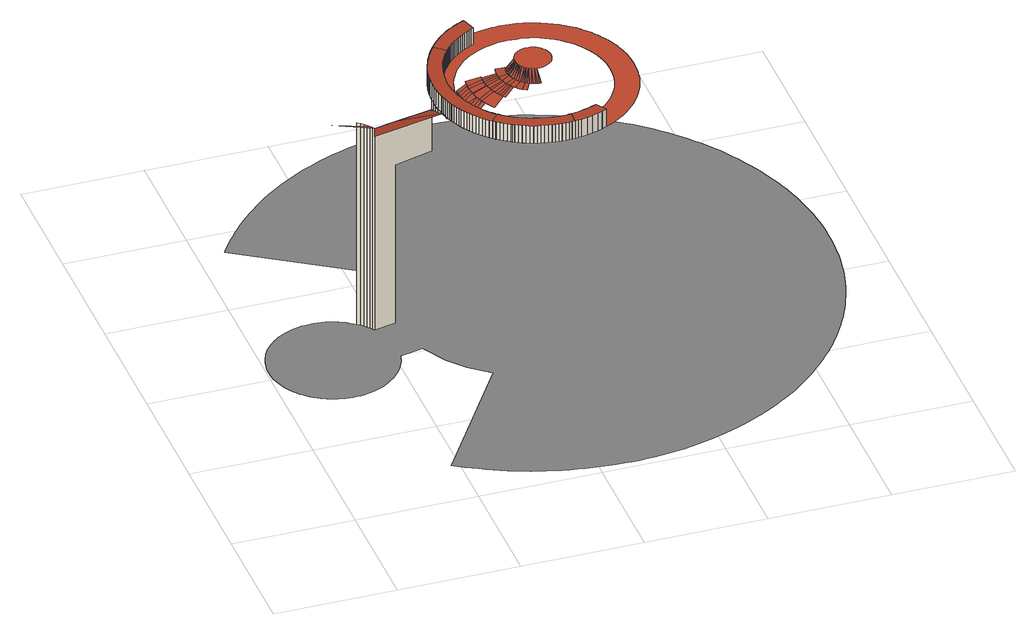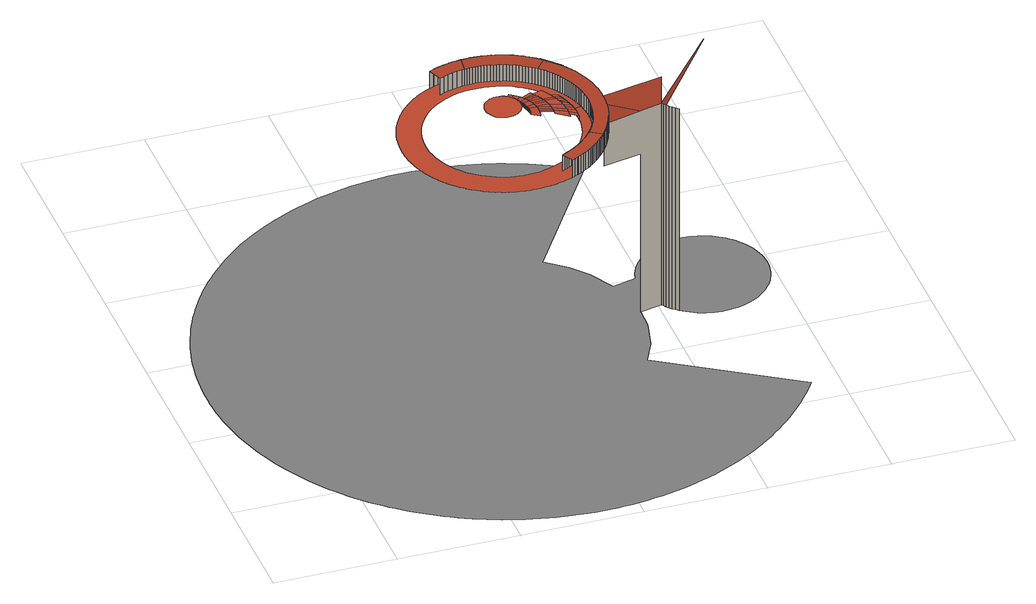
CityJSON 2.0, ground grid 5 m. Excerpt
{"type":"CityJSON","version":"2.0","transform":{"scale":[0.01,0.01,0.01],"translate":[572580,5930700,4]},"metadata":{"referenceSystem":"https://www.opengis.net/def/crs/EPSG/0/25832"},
"CityObjects":{
"building1":{"type":"Building","attributes":{"Grundfläche 2D":"390.780724","Grundhöhe NN":"4.733"},"children":["building1-1"],"geometry":[{"type":"MultiSurface","lod":"3","boundaries":[[[0,1,2,3]],[[4,5,6,7,8,9,10,11]],[[7,6,12,13,14,15,9,8]],[[13,12,16,17,18,19,15,14]],[[17,16,1,20,21,22,19,18]],[[20,1,0,23,24,25,22,21]],[[23,0,3,26,27,28,25,24]],[[29,30,31,28,27,26,3,32,33,34,35,36,37]],[[32,3,38,39,40]],[[41,42,43,44,45,46,47,33,32,40]],[[48,49,50,51]],[[52,53,49,48]],[[53,52,54]],[[55,56,39,57,54]],[[56,40,39]],[[58,59,43,42,41]],[[59,60,61,45,44,43]],[[61,62,63,47,46,45]],[[64,33,47]],[[34,33,64]],[[63,65,66,34,64,47]],[[41,40,67]],[[68,69,70,71]],[[69,72,73,70]],[[67,68,71,74]],[[72,75,76,73]],[[77,67,74,78]],[[79,77,78,80]],[[70,81,71]],[[82,79,80,83]],[[84,82,83,85]],[[70,73,86,87,81]],[[73,76,88,89,86]],[[90,74,71,81,91,92]],[[78,74,90,93,94]],[[88,76,95,96,97,98]],[[80,78,94,99,100]],[[83,80,100,101,102]],[[85,83,102,103,104]],[[105,106,107,86,89,88]],[[108,109,110,111,100,99,94,93,90]],[[107,112,113,114,115,116,92,91,81,87,86]],[[117,118,119,120,121,122,123,124,125,105,88,98,97,96,126,127,128,129,130,131]],[[108,90,92,116]],[[132,133,134,135,136,137,104,103,102]],[[138,139,132,102,101,100,111]],[[106,105,125,140,141,142,143,144,107]],[[110,109,108,116,145,146,147]],[[125,124,123,122,148,149,140]],[[113,112,107,144,150,151]],[[116,115,114,113,151,152,153,154,145]],[[138,111,110,147,155,156]],[[122,121,120,157,158,148]],[[120,119,118,159,160,157]],[[132,139,138,156,161,162]],[[118,117,163,164,165,166,167,159]],[[134,133,132,162,168,169]],[[150,144,143,142,141,140,170,171,172,151]],[[149,148,158,157,173,170,140]],[[147,146,145,154,153,152,151,172,174,175]],[[160,159,167,166,165,176,177,178,173,157]],[[179,180,181,182,183,184,185,186,187,169,168,162,161,156,155,147,175,188,189,190]],[[176,191,192,193,194,195,196,197,198,199,177]],[[200,201,202,203,204,205,197,196]],[[206,207,208,209,210,211,212,213,214,215,216,217,218,219,220,221,222,223,224,225,226,227,228,229,230,231,232,233,234,235,236,237,238,239,240,241,242,243,244,245,246,247,248,249,250,251,252,253,254,255,256,257,258,259,260,261,262,263,264,265,266,267,268,269,270,271,272,273,274,275,276,277,278,279,280,281,282,283,284,285,286,287,288,289,290,291,292,293,294,295,296,297,298,299,300,301,302,303,304,305,306,307,308,309,310,311,312,313,314,315,316,317,318,319,320,321,322,323,324,325,326,327,328,329,330,331,332,333,334,335,336,337,338,339,340,341,342,343,344,345,346,347,348,349,350,351,352,353,354,355,356,357,358,359,360,361,362,363,364,365,366,367,368,369,370,371,372,373,374,375,376,377,378,379,380,381,382,383,384,385,386,387,388,389,390,391,392,393,394,395,396,397,398,399,400,401,402,403,404,405,406,407,408,409,410,411,412,413,414,415,416,417,418,419,420,421,422,423,424,425,426,427,428,429,430,431,432,433,434,435,436,437,438,439,440,441,442,443,444,445,446,447,448,449,450,451,452,453,454,455,456,457,458,459,460,461,462,463,464,465,466,467,468,469,470,471,472,473,474,475,476,477,478,479,480,481,482,483,484,485,486,487,488,10,9,15,19,22,25,28,31,489,490,491,492,493,494,495,496,497,498],[499,500,501]],[[172,171,502]],[[174,172,502]],[[171,170,503]],[[175,174,504]],[[188,175,504]],[[170,173,505]],[[189,188,506]],[[190,189,506]],[[507,508,179,190]],[[509,510,178,177]],[[173,178,510]],[[504,174,502]],[[502,171,503]],[[503,170,505]],[[180,179,508]],[[506,188,504]],[[177,199,511]],[[505,173,510]],[[507,190,506]],[[199,198,511]],[[198,197,512]],[[509,177,511]],[[197,205,512]],[[205,204,512]],[[511,198,512]],[[513,512,204,514]],[[514,515,513]],[[516,513,515,517]],[[517,518,516]],[[519,516,518,520]],[[520,521,519]],[[522,523,524,525,526,527,528,529,530,531,532,533,534,535,536,537,538,539,540,541,542,543,544,545,546,547,548,549,550,551,552,553,554,555,556,557,558,559,560,561,562,563,564,565,566,567,568,569,570,571,572,573,574,575,576,577,578,579,580,581,582,583,584,585,586,587,588,589,590,591,592,593,594,595,596,597,598,599,600,601,602,603,604,605,606,607,608,609,610,611,612,613,614,615,616,617,618,619,620,621,622,623,624,625,626,627,628,629,630,631,632,633,634,635,636,637,638,639,640,641,642,643,644,645,646,647,648,649,650,651,652,653,654,655,656,657,658,659,660,661,662,663,664,665,666,667,668,669,670,671,672,673,674,675,676,677,678,679,680,681,682,683,684,685,686,687,688,689,690,691,692,693,694,695,696,697,698,699,700,701,702,703,704,705,706,707,708,709,710,711,712,713,714,715,716,717,718,719,720,721,722,723,724,725,726,727,728,729,730,731,732,733,734,735,736,737,738,739,740,741,742,743,744,745,746,747,748,749,750,751,752,753,754,755,756,757,758,759,760,761,762,763,764,765,766,767,768,769,770,771,772,773,774,66,65,63,62,61,60,59,58,41,67,40,56,55,54,52,48,51,775,776,777,778,779,780,781,782,783,784,785,786,787,788,789,790,791,792,793,794,795,796,797,798,799,800,801,802,803,804,805,806,807,808,809,810,811,812,813,814,815],[77,79,82,84,816,817,818,819,820,821,822,823,824,825,826,827,828,829,830,831,832,833,834,835,836,837,838,839,840,841,842,843,844,845,846,847,848,849,850,851,852,853,854,855,856,857,858,859,860,861,862,863,864,865,866,867,868,869,870,871,872,873,874,875,876,877,878,879,880,881,882,883,884,885,886,887,888,889,890,891,892,893,894,895,896,897,898,899,900,901,902,75,72,69,68,67]],[[511,512,513,516,519,903,904,905,906,907,908,909,910,911,912,913,914,915,916,917,918,919,920,921,922,923,924,925,926,927,928,929,930,931,932,933,934,935,936,937,938,939,940,941,942,943,508,507,506,504,502,503,505,510,509]]],"semantics":{"surfaces":[{"type":"RoofSurface"},{"type":"WallSurface"},{"type":"GroundSurface"}],"values":[0,1,1,1,1,1,1,1,0,0,1,1,1,1,1,1,1,1,0,0,1,0,1,1,1,1,1,1,0,1,1,0,0,0,0,0,0,0,0,0,0,0,0,0,0,0,0,0,0,0,0,0,0,0,0,0,0,0,0,0,0,0,0,0,2,0,0,0,0,0,0,0,0,0,0,0,0,0,0,0,0,0,0,0,0,0,0,0,0,0,0,0,0,0,0,0,0,0]}}]},
"building1-1":{"type":"BuildingInstallation","parents":["building1"],"geometry":[{"type":"MultiSurface","lod":"3","boundaries":[[[944,945,946,947,948,949,950,951,952,953,954,955,956,957,958,959,960,961,962,963,964,965,966,967,968,969,970,971,972,973,974,975,976,977,978,979,980,981,982,983,984,985,986,987,988,989]],[[990,991,992]],[[993,994,995,996,997,998,999,1000,1001,1002,1003,1004,1005,1006,1007,1008,1009,1010,1011,1012,1013,1014,1015,1016,1017,1018,1019,1020,1021,1022,1023,1024,1025,983,982,1026,1027,1028,1029,1030,1031,1032,1033,1034,1035,1036,1037,1038,1039,1040,1041,1042,1043,1044,1045,1046,1047,1048,1049,1050,1051,1052,1053,1054,990,992,1055,1056,1057,1058,1059,1060,1061,1062,1063,1064,1065,1066,1067,1068,1069,1070,1071,1072,1073,1074,1075,1076,1077,1078,1079,1080,1081,1082,1083,1084,1085,1086,1087,1088,1089,1090,1091,1092,1093,1094,1095,1096,1097,1098,1099,1100,1101]],[[1102,1103,1104]],[[1105,1106,1107,1108,1109,1110,1111,1112,1113,1114,1115,1116,1117,1118,1119,1120,1121,1097,1096,1122,1123,1124,1125,1126,1127,1128,1129,1130,1131,1103,1102,1132,1133,1134,1135,1136,1137,1138,1139,1140,1141,1142,1143,1144,1145,1146,1147,1148,1149,1150,1151,1152,1153,1154,1155,1156,1157,1158,1159,1160,1161,1162,1163,1164,1165,1166,1167,1168,1169,1170,1171]],[[1172,1173,1164,1163,1174,1175,1176,1177,1178,1179,1180,1181,1182,1183,1184,1185,1186,1187,1188,1189,1190,1191]],[[718,719,955,954]],[[719,720,956,955]],[[720,721,957,956]],[[721,722,958,957]],[[722,723,959,958]],[[723,724,725,961,960,959]],[[725,726,962,961]],[[726,727,963,962]],[[727,728,729,965,964,963]],[[729,730,966,965]],[[730,731,967,966]],[[731,732,968,967]],[[732,733,969,968]],[[733,734,970,969]],[[734,735,971,970]],[[735,736,972,971]],[[736,737,973,972]],[[737,738,974,973]],[[738,739,975,974]],[[739,740,976,975]],[[740,741,977,976]],[[741,742,978,977]],[[979,978,742,743]],[[743,744,980,979]],[[744,745,981,980]],[[745,746,747,1026,982,981]],[[747,748,749,1028,1027,1026]],[[749,750,1029,1028]],[[750,751,752,753,1032,1031,1030,1029]],[[753,754,1033,1032]],[[754,755,1034,1033]],[[755,756,1035,1034]],[[756,757,1036,1035]],[[757,758,759,1038,1037,1036]],[[759,760,1039,1038]],[[760,761,1040,1039]],[[761,762,1041,1040]],[[762,763,764,765,1044,1043,1042,1041]],[[765,766,767,1046,1045,1044]],[[767,768,769,1048,1047,1046]],[[769,770,771,1050,1049,1048]],[[771,772,773,1052,1051,1050]],[[773,774,66,1054,1053,1052]],[[66,65,63,991,990,1054]],[[63,62,61,1055,992,991]],[[61,60,59,1057,1056,1055]],[[59,58,41,1059,1058,1057]],[[40,1060,1059,41]],[[1060,40,56,39,1061]],[[56,55,54,57,52,1063,1062,1061,39]],[[57,54,52]],[[1063,52,48,1064]],[[48,51,1065,1064]],[[51,775,776,777,1068,1067,1066,1065]],[[777,778,1069,1068]],[[778,779,1070,1069]],[[779,780,1071,1070]],[[780,781,782,783,1074,1073,1072,1071]],[[783,784,1075,1074]],[[784,785,786,787,1078,1077,1076,1075]],[[787,788,1079,1078]],[[788,789,790,1081,1080,1079]],[[790,791,1082,1081]],[[791,792,1083,1082]],[[792,793,1084,1083]],[[1085,1084,793,794]],[[794,795,1086,1085]],[[795,796,797,1088,1087,1086]],[[797,798,1089,1088]],[[798,799,800,801,1092,1091,1090,1089]],[[801,802,1093,1092]],[[803,1094,1093,802]],[[803,804,1095,1094]],[[804,805,1096,1095]],[[805,806,1122,1096]],[[806,807,1123,1122]],[[807,808,1124,1123]],[[808,809,1125,1124]],[[809,810,811,1127,1126,1125]],[[811,812,813,1129,1128,1127]],[[813,814,1130,1129]],[[814,815,522,1103,1131,1130]],[[522,523,1104,1103]],[[523,524,1102,1104]],[[524,525,1132,1102]],[[525,526,1133,1132]],[[526,527,528,1135,1134,1133]],[[528,529,1136,1135]],[[529,530,1137,1136]],[[530,531,532,533,1140,1139,1138,1137]],[[533,534,1141,1140]],[[1142,1141,534,535]],[[1143,1142,535,536]],[[536,537,538,1145,1144,1143]],[[538,539,1146,1145]],[[539,540,1147,1146]],[[540,541,542,543,1150,1149,1148,1147]],[[543,544,1151,1150]],[[544,545,1152,1151]],[[545,546,1153,1152]],[[546,547,548,549,1156,1155,1154,1153]],[[549,550,1157,1156]],[[550,551,1158,1157]],[[551,552,1159,1158]],[[552,553,1160,1159]],[[553,554,1161,1160]],[[554,555,1162,1161]],[[555,556,1163,1162]],[[1174,1163,556,557]],[[557,558,559,1176,1175,1174]],[[559,560,561,1178,1177,1176]],[[561,562,563,1180,1179,1178]],[[563,564,565,566,1183,1182,1181,1180]],[[566,567,1184,1183]],[[567,568,1185,1184]],[[568,569,1186,1185]],[[1192,1193,1189,1188]],[[1193,1194,1190,1189]],[[1191,1190,1194,1195]],[[1195,1196,1172,1191]],[[1196,1197,1173,1172]],[[1197,1198,1164,1173]],[[1198,1199,1165,1164]],[[1199,1200,1166,1165]],[[1200,1201,1167,1166]],[[1201,1202,1168,1167]],[[1202,1203,1169,1168]],[[1203,1204,1170,1169]],[[1204,1205,1171,1170]],[[1205,1206,1105,1171]],[[1106,1105,1206,1207]],[[1207,1208,1107,1106]],[[1208,1209,1108,1107]],[[1209,1210,1109,1108]],[[1210,1211,1110,1109]],[[1211,1212,1111,1110]],[[1112,1111,1212,1213]],[[1213,1214,1113,1112]],[[1214,1215,1114,1113]],[[1115,1114,1215,1216]],[[1216,1217,1218,1117,1116,1115]],[[1218,1219,1118,1117]],[[1219,1220,1119,1118]],[[1220,1221,1120,1119]],[[1221,1222,1121,1120]],[[1222,1223,1097,1121]],[[1098,1097,1223,1224]],[[1224,1225,1099,1098]],[[1225,1226,1100,1099]],[[1226,1227,1101,1100]],[[993,1101,1227,1228]],[[1228,1229,994,993]],[[1229,1230,995,994]],[[1230,1231,996,995]],[[1231,1232,997,996]],[[1232,1233,998,997]],[[1233,1234,1235,1000,999,998]],[[1235,1236,1001,1000]],[[1236,1237,1002,1001]],[[1237,1238,1003,1002]],[[1238,1239,1004,1003]],[[1239,1240,1005,1004]],[[1006,1005,1240,1241]],[[1241,1242,1007,1006]],[[1242,1243,1008,1007]],[[1243,1244,1009,1008]],[[1244,1245,1010,1009]],[[1245,1246,1011,1010]],[[1246,1247,1012,1011]],[[1013,1012,1247,1248]],[[1248,1249,1014,1013]],[[1249,1250,1015,1014]],[[1250,1251,1016,1015]],[[1251,1252,1017,1016]],[[1252,1253,1018,1017]],[[1253,1254,1019,1018]],[[1254,1255,1020,1019]],[[1021,1020,1255,1256]],[[1256,1257,1022,1021]],[[1257,1258,1023,1022]],[[1258,1259,1024,1023]],[[1259,1260,1025,1024]],[[1260,1261,983,1025]],[[1261,1262,984,983]],[[1262,1263,985,984]],[[1263,1264,986,985]],[[1264,1265,987,986]],[[1265,1266,988,987]],[[1266,1267,989,988]],[[1267,1268,944,989]],[[1268,1269,945,944]],[[1269,1270,946,945]],[[1270,1271,947,946]],[[1271,1272,948,947]],[[1272,1273,949,948]],[[1273,1274,950,949]],[[1274,1275,951,950]],[[1275,1276,952,951]]],"semantics":{"surfaces":[{"type":"RoofSurface"},{"type":"WallSurface"}],"values":[0,0,0,0,0,0,1,1,1,1,1,1,1,1,1,1,1,1,1,1,1,1,1,1,1,1,1,1,1,1,1,1,1,1,1,1,1,1,1,1,1,1,1,1,1,1,1,1,1,1,1,1,1,1,1,1,1,1,1,1,1,1,1,1,1,1,1,1,1,1,1,1,1,1,1,1,1,1,1,1,1,1,1,1,1,1,1,1,1,1,1,1,1,1,1,1,1,1,1,1,1,1,1,1,1,1,1,1,1,1,1,1,1,1,1,1,1,1,1,1,1,1,1,1,1,1,1,1,1,1,1,1,1,1,1,1,1,1,1,1,1,1,1,1,1,1,1,1,1,1,1,1,1,1,1,1,1,1,1,1,1,1,1,1,1,1,1,1,1,1,1,1,1,1,1,1,1,1,1,1,1,1,1,1,1,1,1,1,1,1,1,1,1,1,1,1,1,1,1,1,1,1,1,1]}}]}
},
"vertices":[
[480,1202,1009],[472,1212,1009],[266,1050,1164],[486,1194,1009],[434,1251,455],[434,1251,1009],[445,1242,1009],[445,1242,455],[445,1242,435],[445,1242,73],[434,1251,73],[434,1251,435],[455,1233,1009],[455,1233,455],[455,1233,435],[455,1233,73],[464,1223,1009],[464,1223,455],[464,1223,435],[464,1223,73],[472,1212,455],[472,1212,435],[472,1212,73],[480,1202,455],[480,1202,435],[480,1202,73],[486,1194,455],[486,1194,435],[486,1194,73],[576,1215,455],[576,1215,435],[576,1215,73],[576,1215,1007],[724,1249,1004],[737,1252,1004],[737,1252,810],[724,1249,810],[576,1215,806],[450,1083,1052],[747,1144,1052],[745,1155,1047],[744,1156,1047],[741,1179,1036],[740,1181,1036],[738,1204,1026],[738,1205,1025],[737,1227,1015],[737,1229,1014],[751,1130,1047],[751,1130,1046],[754,1119,1041],[754,1119,1047],[750,1131,1047],[750,1131,1046],[750,1133,1047],[747,1143,1047],[747,1144,1047],[747,1143,1052],[741,1179,1047],[740,1181,1047],[738,1204,1047],[738,1205,1047],[737,1227,1047],[737,1229,1047],[737,1231,1014],[737,1231,1047],[737,1252,1047],[843,1175,1047],[847,1157,1047],[852,1139,1047],[852,1139,1067],[847,1157,1067],[857,1123,1047],[857,1123,1067],[843,1175,1067],[864,1107,1047],[864,1107,1067],[840,1193,1047],[840,1193,1067],[838,1212,1047],[838,1212,1067],[887,1158,1087],[837,1232,1047],[837,1232,1067],[838,1253,1047],[838,1253,1067],[892,1143,1087],[889,1152,1087],[897,1129,1087],[894,1137,1087],[880,1189,1087],[883,1173,1087],[882,1183,1087],[879,1199,1087],[878,1205,1087],[871,1092,1067],[906,1111,1087],[904,1116,1087],[900,1124,1087],[878,1216,1087],[877,1222,1087],[877,1233,1087],[877,1240,1087],[878,1250,1087],[878,1257,1087],[953,1151,1105],[950,1159,1105],[948,1162,1105],[939,1198,1105],[938,1207,1105],[938,1211,1105],[937,1220,1105],[946,1170,1105],[945,1174,1105],[943,1182,1105],[942,1186,1105],[940,1194,1105],[977,1108,1105],[975,1111,1105],[970,1118,1105],[969,1121,1105],[964,1128,1105],[963,1131,1105],[959,1138,1105],[957,1141,1105],[954,1148,1105],[910,1103,1087],[913,1098,1087],[918,1090,1087],[921,1085,1087],[926,1077,1087],[930,1072,1087],[937,1237,1105],[937,1247,1105],[937,1251,1105],[938,1261,1105],[880,1275,1087],[880,1268,1087],[937,1224,1105],[936,1233,1105],[1010,1167,1118],[1007,1172,1118],[1006,1174,1118],[1004,1180,1118],[1003,1182,1118],[997,1208,1118],[996,1214,1118],[995,1217,1118],[1013,1160,1118],[1011,1165,1118],[1002,1188,1118],[1001,1190,1118],[999,1196,1118],[998,1199,1118],[997,1205,1118],[995,1224,1118],[995,1226,1118],[1018,1152,1118],[1015,1158,1118],[1022,1145,1118],[1019,1150,1118],[995,1233,1118],[995,1236,1118],[983,1101,1105],[985,1099,1105],[1029,1137,1118],[1028,1138,1118],[1024,1143,1118],[995,1243,1118],[995,1246,1118],[1044,1182,1124],[1039,1193,1124],[1035,1206,1124],[1050,1171,1124],[1034,1212,1124],[1033,1219,1124],[1034,1131,1118],[1062,1156,1124],[1057,1161,1124],[1033,1249,1124],[1035,1256,1124],[1037,1263,1124],[1002,1276,1118],[1001,1273,1118],[999,1266,1118],[998,1263,1118],[997,1256,1118],[996,1253,1118],[1032,1226,1124],[1032,1234,1124],[1032,1241,1124],[1035,1130,1118],[1040,1125,1118],[1041,1123,1118],[1047,1118,1118],[1048,1117,1118],[1055,1112,1118],[1078,1141,1124],[1072,1146,1124],[1067,1151,1124],[1056,1111,1118],[1063,1106,1118],[1064,1106,1118],[1071,1101,1118],[1090,1133,1124],[1084,1137,1124],[210,2010,73],[228,2031,73],[247,2053,73],[267,2073,73],[287,2094,73],[308,2114,73],[330,2134,73],[352,2153,73],[374,2172,73],[398,2191,73],[422,2209,73],[446,2226,73],[471,2243,73],[497,2260,73],[523,2275,73],[550,2291,73],[577,2305,73],[605,2319,73],[632,2332,73],[661,2345,73],[690,2357,73],[719,2368,73],[748,2378,73],[778,2388,73],[808,2397,73],[839,2405,73],[869,2412,73],[900,2419,73],[931,2424,73],[961,2429,73],[993,2433,73],[1024,2437,73],[1055,2439,73],[1086,2441,73],[1117,2441,73],[1148,2441,73],[1179,2441,73],[1209,2439,73],[1240,2437,73],[1270,2434,73],[1301,2430,73],[1331,2425,73],[1360,2420,73],[1390,2414,73],[1419,2407,73],[1447,2400,73],[1476,2392,73],[1504,2383,73],[1531,2374,73],[1558,2364,73],[1585,2354,73],[1611,2343,73],[1637,2331,73],[1662,2319,73],[1687,2307,73],[1712,2294,73],[1735,2280,73],[1759,2267,73],[1782,2252,73],[1804,2238,73],[1827,2222,73],[1849,2206,73],[1871,2190,73],[1892,2172,73],[1914,2155,73],[1935,2136,73],[1956,2117,73],[1977,2097,73],[1997,2076,73],[2018,2055,73],[2037,2034,73],[2056,2011,73],[2075,1988,73],[2093,1965,73],[2111,1941,73],[2129,1916,73],[2145,1891,73],[2161,1865,73],[2177,1839,73],[2192,1812,73],[2206,1785,73],[2220,1757,73],[2233,1729,73],[2245,1701,73],[2257,1672,73],[2268,1642,73],[2278,1613,73],[2288,1583,73],[2296,1553,73],[2304,1522,73],[2311,1492,73],[2317,1461,73],[2323,1430,73],[2327,1399,73],[2331,1368,73],[2334,1337,73],[2336,1306,73],[2338,1275,73],[2338,1244,73],[2338,1213,73],[2337,1182,73],[2335,1151,73],[2333,1121,73],[2329,1090,73],[2325,1060,73],[2320,1030,73],[2315,1001,73],[2309,971,73],[2302,942,73],[2294,914,73],[2286,885,73],[2277,858,73],[2268,830,73],[2257,803,73],[2247,776,73],[2236,750,73],[2224,724,73],[2212,699,73],[2199,675,73],[2186,650,73],[2172,626,73],[2158,603,73],[2144,581,73],[2129,558,73],[2114,536,73],[2097,514,73],[2081,492,73],[2063,471,73],[2045,449,73],[2026,428,73],[2007,407,73],[1987,387,73],[1966,366,73],[1945,346,73],[1923,327,73],[1901,308,73],[1878,289,73],[1854,271,73],[1830,254,73],[1805,236,73],[1780,220,73],[1754,204,73],[1727,188,73],[1700,174,73],[1673,160,73],[1645,146,73],[1617,133,73],[1589,121,73],[1559,110,73],[1530,99,73],[1501,89,73],[1471,80,73],[1440,72,73],[1410,64,73],[1379,57,73],[1349,51,73],[1318,46,73],[1287,42,73],[1256,38,73],[1224,36,73],[1193,33,73],[1162,32,73],[1131,32,73],[1100,33,73],[1069,34,73],[1039,36,73],[1008,39,73],[978,42,73],[947,46,73],[918,52,73],[888,57,73],[859,64,73],[830,71,73],[801,79,73],[773,87,73],[745,96,73],[718,106,73],[691,116,73],[664,127,73],[638,139,73],[612,151,73],[587,163,73],[563,176,73],[539,189,73],[515,203,73],[492,217,73],[469,232,73],[470,233,73],[823,772,73],[741,840,73],[680,911,73],[620,1016,73],[523,994,73],[520,982,73],[517,969,73],[512,956,73],[507,943,73],[501,930,73],[494,918,73],[486,905,73],[477,893,73],[468,882,73],[458,870,73],[447,859,73],[435,849,73],[422,839,73],[409,830,73],[396,822,73],[382,815,73],[367,809,73],[353,803,73],[337,799,73],[322,795,73],[307,792,73],[292,790,73],[276,789,73],[261,789,73],[246,790,73],[232,792,73],[218,795,73],[204,798,73],[191,801,73],[178,806,73],[165,811,73],[154,816,73],[142,822,73],[131,829,73],[119,837,73],[108,845,73],[97,854,73],[87,864,73],[77,874,73],[67,886,73],[58,897,73],[49,910,73],[41,923,73],[34,937,73],[28,952,73],[22,966,73],[18,982,73],[14,997,73],[11,1012,73],[9,1028,73],[9,1044,73],[9,1060,73],[10,1075,73],[12,1091,73],[15,1105,73],[18,1120,73],[23,1134,73],[28,1148,73],[34,1161,73],[40,1174,73],[47,1186,73],[54,1197,73],[62,1208,73],[70,1218,73],[79,1228,73],[88,1237,73],[98,1246,73],[109,1255,73],[120,1264,73],[132,1271,73],[145,1279,73],[158,1286,73],[172,1292,73],[186,1297,73],[201,1301,73],[216,1305,73],[232,1308,73],[247,1309,73],[263,1310,73],[279,1310,73],[295,1309,73],[311,1307,73],[326,1304,73],[341,1300,73],[356,1295,73],[371,1290,73],[384,1283,73],[398,1276,73],[410,1268,73],[423,1260,73],[579,1306,73],[611,1432,73],[658,1529,73],[114,1876,73],[113,1877,73],[127,1899,73],[143,1922,73],[158,1944,73],[175,1966,73],[192,1988,73],[944,882,73],[946,880,73],[945,881,73],[1071,1214,1164],[1074,1207,1164],[1069,1223,1164],[1078,1200,1164],[1068,1232,1164],[1068,1241,1164],[1069,1251,1164],[1088,1186,1164],[1082,1192,1164],[1095,1179,1164],[1103,1173,1164],[1112,1169,1164],[1097,1130,1124],[1104,1127,1124],[1122,1165,1164],[1112,1125,1124],[1119,1122,1124],[1132,1163,1164],[1127,1121,1124],[1135,1120,1124],[938,885,1047],[944,882,1047],[945,881,1047],[946,880,1047],[958,874,1047],[959,874,1047],[971,868,1047],[972,867,1047],[984,862,1047],[985,861,1047],[997,856,1047],[998,856,1047],[1011,851,1047],[1012,851,1047],[1025,847,1047],[1026,847,1047],[1038,843,1047],[1039,843,1047],[1052,840,1047],[1053,839,1047],[1066,837,1047],[1067,837,1047],[1080,834,1047],[1081,834,1047],[1093,832,1047],[1094,832,1047],[1107,831,1047],[1108,831,1047],[1120,830,1047],[1121,830,1047],[1134,829,1047],[1148,829,1047],[1160,830,1047],[1161,830,1047],[1174,830,1047],[1186,832,1047],[1187,832,1047],[1199,833,1047],[1200,833,1047],[1224,837,1047],[1226,838,1047],[1247,843,1047],[1249,843,1047],[1270,850,1047],[1272,850,1047],[1292,857,1047],[1293,858,1047],[1312,866,1047],[1331,875,1047],[1333,876,1047],[1334,877,1047],[1353,887,1047],[1354,888,1047],[1373,900,1047],[1374,901,1047],[1392,914,1047],[1394,916,1047],[1412,930,1047],[1413,931,1047],[1421,939,1047],[1422,940,1047],[1430,948,1047],[1431,949,1047],[1440,957,1047],[1440,958,1047],[1448,967,1047],[1449,968,1047],[1457,977,1047],[1458,978,1047],[1465,988,1047],[1474,999,1047],[1481,1010,1047],[1482,1011,1047],[1489,1022,1047],[1496,1034,1047],[1503,1046,1047],[1503,1047,1047],[1509,1058,1047],[1510,1059,1047],[1515,1071,1047],[1516,1072,1047],[1521,1085,1047],[1521,1086,1047],[1526,1098,1047],[1526,1099,1047],[1531,1112,1047],[1535,1126,1047],[1535,1127,1047],[1539,1140,1047],[1539,1141,1047],[1542,1154,1047],[1542,1155,1047],[1544,1168,1047],[1544,1170,1047],[1546,1183,1047],[1547,1184,1047],[1548,1198,1047],[1548,1199,1047],[1549,1212,1047],[1549,1213,1047],[1550,1227,1047],[1550,1242,1047],[1549,1255,1047],[1549,1256,1047],[1549,1270,1047],[1548,1271,1047],[1547,1284,1047],[1547,1285,1047],[1545,1298,1047],[1545,1300,1047],[1543,1313,1047],[1543,1314,1047],[1540,1327,1047],[1540,1328,1047],[1536,1341,1047],[1536,1342,1047],[1532,1354,1047],[1532,1355,1047],[1528,1367,1047],[1528,1368,1047],[1523,1381,1047],[1523,1382,1047],[1518,1394,1047],[1518,1395,1047],[1513,1406,1047],[1512,1407,1047],[1507,1418,1047],[1506,1419,1047],[1501,1430,1047],[1500,1431,1047],[1494,1442,1047],[1493,1443,1047],[1487,1453,1047],[1486,1454,1047],[1480,1464,1047],[1479,1465,1047],[1472,1475,1047],[1465,1485,1047],[1464,1486,1047],[1449,1504,1047],[1448,1505,1047],[1433,1521,1047],[1432,1523,1047],[1416,1538,1047],[1414,1539,1047],[1398,1553,1047],[1397,1554,1047],[1380,1567,1047],[1379,1567,1047],[1362,1579,1047],[1360,1580,1047],[1342,1591,1047],[1341,1592,1047],[1321,1602,1047],[1319,1603,1047],[1299,1612,1047],[1297,1612,1047],[1275,1621,1047],[1274,1621,1047],[1262,1625,1047],[1250,1628,1047],[1249,1629,1047],[1237,1632,1047],[1236,1632,1047],[1224,1634,1047],[1224,1635,1047],[1211,1637,1047],[1210,1637,1047],[1198,1639,1047],[1197,1639,1047],[1185,1641,1047],[1184,1641,1047],[1171,1642,1047],[1170,1642,1047],[1157,1642,1047],[1156,1642,1047],[1143,1643,1047],[1142,1643,1047],[1129,1642,1047],[1128,1642,1047],[1115,1642,1047],[1100,1640,1047],[1086,1639,1047],[1085,1638,1047],[1072,1636,1047],[1071,1636,1047],[1058,1634,1047],[1057,1633,1047],[1044,1630,1047],[1043,1630,1047],[1030,1626,1047],[1029,1626,1047],[1016,1622,1047],[1015,1622,1047],[1014,1621,1047],[1001,1617,1047],[988,1612,1047],[975,1606,1047],[974,1606,1047],[962,1600,1047],[961,1599,1047],[949,1593,1047],[948,1593,1047],[936,1586,1047],[935,1585,1047],[924,1578,1047],[923,1578,1047],[911,1570,1047],[900,1562,1047],[899,1561,1047],[888,1553,1047],[887,1552,1047],[877,1543,1047],[876,1543,1047],[867,1534,1047],[866,1533,1047],[856,1524,1047],[855,1523,1047],[846,1514,1047],[846,1513,1047],[837,1503,1047],[836,1503,1047],[828,1493,1047],[827,1492,1047],[819,1482,1047],[819,1481,1047],[811,1471,1047],[811,1470,1047],[804,1459,1047],[803,1459,1047],[796,1448,1047],[796,1447,1047],[790,1437,1047],[789,1436,1047],[783,1425,1047],[783,1424,1047],[777,1413,1047],[777,1412,1047],[772,1402,1047],[771,1401,1047],[767,1390,1047],[767,1389,1047],[758,1367,1047],[758,1366,1047],[751,1344,1047],[751,1342,1047],[745,1321,1047],[745,1319,1047],[741,1298,1047],[741,1296,1047],[739,1276,1047],[738,1274,1047],[737,1254,1047],[754,1118,1047],[758,1106,1047],[758,1105,1047],[762,1094,1047],[763,1093,1047],[767,1081,1047],[768,1080,1047],[773,1069,1047],[773,1068,1047],[779,1056,1047],[779,1055,1047],[781,1052,1047],[784,1045,1047],[792,1032,1047],[792,1031,1047],[799,1020,1047],[799,1019,1047],[807,1008,1047],[807,1007,1047],[815,996,1047],[815,995,1047],[823,985,1047],[824,984,1047],[833,974,1047],[833,973,1047],[842,963,1047],[843,962,1047],[852,952,1047],[862,942,1047],[863,941,1047],[873,932,1047],[874,931,1047],[884,922,1047],[885,922,1047],[896,913,1047],[897,913,1047],[908,904,1047],[920,896,1047],[921,896,1047],[932,888,1047],[933,888,1047],[840,1273,1047],[844,1294,1047],[849,1314,1047],[855,1335,1047],[863,1355,1047],[873,1375,1047],[884,1394,1047],[896,1413,1047],[910,1430,1047],[925,1446,1047],[941,1462,1047],[957,1475,1047],[975,1488,1047],[993,1499,1047],[1012,1509,1047],[1031,1517,1047],[1050,1524,1047],[1069,1529,1047],[1088,1534,1047],[1106,1537,1047],[1125,1538,1047],[1143,1539,1047],[1160,1538,1047],[1177,1537,1047],[1194,1535,1047],[1211,1532,1047],[1228,1527,1047],[1245,1522,1047],[1263,1515,1047],[1281,1507,1047],[1298,1497,1047],[1315,1487,1047],[1332,1475,1047],[1348,1461,1047],[1364,1447,1047],[1378,1431,1047],[1392,1413,1047],[1404,1395,1047],[1415,1376,1047],[1425,1356,1047],[1433,1336,1047],[1440,1315,1047],[1445,1293,1047],[1449,1272,1047],[1451,1250,1047],[1451,1229,1047],[1450,1208,1047],[1448,1188,1047],[1445,1168,1047],[1440,1149,1047],[1434,1130,1047],[1427,1112,1047],[1419,1096,1047],[1411,1080,1047],[1402,1065,1047],[1393,1051,1047],[1382,1038,1047],[1371,1025,1047],[1358,1012,1047],[1345,999,1047],[1330,987,1047],[1314,976,1047],[1297,966,1047],[1280,956,1047],[1261,948,1047],[1241,940,1047],[1221,934,1047],[1199,930,1047],[1178,927,1047],[1156,925,1047],[1134,925,1047],[1112,926,1047],[1090,930,1047],[1068,934,1047],[1047,941,1047],[1027,948,1047],[1007,957,1047],[989,967,1047],[971,979,1047],[954,991,1047],[939,1004,1047],[924,1018,1047],[911,1032,1047],[899,1047,1047],[889,1062,1047],[879,1077,1047],[871,1092,1047],[1143,1163,1164],[1153,1164,1164],[1163,1167,1164],[1172,1170,1164],[1180,1175,1164],[1188,1180,1164],[1194,1186,1164],[1199,1192,1164],[1204,1199,1164],[1207,1207,1164],[1210,1215,1164],[1213,1225,1164],[1213,1234,1164],[1213,1245,1164],[1211,1255,1164],[1207,1265,1164],[1203,1274,1164],[1197,1282,1164],[1190,1290,1164],[1182,1296,1164],[1174,1301,1164],[1165,1304,1164],[1157,1307,1164],[1149,1308,1164],[1141,1308,1164],[1132,1308,1164],[1123,1306,1164],[1121,1306,1164],[1114,1304,1164],[1112,1302,1164],[1105,1299,1164],[1103,1298,1164],[1097,1294,1164],[1094,1292,1164],[1089,1287,1164],[1086,1284,1164],[1082,1279,1164],[1080,1275,1164],[1077,1270,1164],[1075,1266,1164],[1072,1261,1164],
[924,1507,1122],[934,1514,1122],[944,1521,1122],[954,1529,1122],[965,1535,1122],[976,1541,1122],[987,1547,1122],[998,1553,1122],[1010,1558,1122],[989,1608,1127],[988,1612,1127],[975,1606,1127],[974,1606,1127],[962,1600,1127],[961,1599,1127],[949,1593,1127],[948,1593,1127],[936,1586,1127],[935,1585,1127],[924,1578,1127],[923,1578,1127],[911,1570,1127],[900,1562,1127],[899,1561,1127],[888,1553,1127],[887,1552,1127],[877,1543,1127],[876,1543,1127],[867,1534,1127],[866,1533,1127],[856,1524,1127],[855,1523,1127],[846,1514,1127],[846,1513,1127],[837,1503,1127],[836,1503,1127],[828,1493,1127],[827,1492,1127],[819,1482,1127],[865,1446,1122],[873,1455,1122],[880,1464,1122],[888,1473,1122],[897,1482,1122],[906,1490,1122],[915,1499,1122],[737,1231,1127],[737,1229,1127],[737,1227,1127],[869,1021,1122],[862,1031,1122],[855,1041,1122],[848,1051,1122],[842,1061,1122],[836,1071,1122],[833,1079,1122],[831,1082,1122],[826,1093,1122],[821,1103,1122],[817,1114,1122],[813,1125,1122],[810,1136,1122],[807,1146,1122],[804,1157,1122],[802,1167,1122],[798,1189,1122],[796,1210,1122],[795,1230,1122],[795,1250,1122],[797,1269,1122],[799,1288,1122],[803,1307,1122],[807,1327,1122],[813,1347,1122],[821,1367,1122],[825,1377,1122],[830,1387,1122],[835,1397,1122],[840,1407,1122],[846,1417,1122],[852,1427,1122],[858,1436,1122],[819,1481,1127],[811,1471,1127],[811,1470,1127],[804,1459,1127],[803,1459,1127],[796,1448,1127],[796,1447,1127],[790,1437,1127],[789,1436,1127],[783,1425,1127],[783,1424,1127],[777,1413,1127],[777,1412,1127],[772,1402,1127],[771,1401,1127],[767,1390,1127],[767,1389,1127],[758,1367,1127],[758,1366,1127],[751,1344,1127],[751,1342,1127],[745,1321,1127],[745,1319,1127],[741,1298,1127],[741,1296,1127],[739,1276,1127],[738,1274,1127],[737,1254,1127],[737,1252,1127],[738,1205,1127],[738,1204,1127],[740,1181,1127],[741,1179,1127],[744,1156,1127],[745,1155,1127],[747,1144,1127],[747,1143,1127],[750,1131,1127],[751,1130,1127],[754,1119,1127],[754,1118,1127],[758,1106,1127],[758,1105,1127],[762,1094,1127],[763,1093,1127],[767,1081,1127],[768,1080,1127],[773,1069,1127],[773,1068,1127],[779,1056,1127],[779,1055,1127],[781,1052,1127],[784,1045,1127],[792,1032,1127],[792,1031,1127],[799,1020,1127],[799,1019,1127],[807,1008,1127],[807,1007,1127],[815,996,1127],[815,995,1127],[823,985,1127],[824,984,1127],[833,974,1127],[833,973,1127],[842,963,1127],[843,962,1127],[852,952,1127],[862,942,1127],[863,941,1127],[873,932,1127],[912,976,1122],[903,984,1122],[894,993,1122],[885,1002,1122],[877,1011,1122],[945,881,1127],[938,885,1127],[944,882,1127],[1089,892,1122],[1077,894,1122],[1065,897,1122],[1053,900,1122],[1042,903,1122],[1030,907,1122],[1018,911,1122],[1007,916,1122],[996,921,1122],[984,926,1122],[973,932,1122],[968,935,1122],[962,938,1122],[952,945,1122],[942,952,1122],[931,960,1122],[922,967,1122],[874,931,1127],[884,922,1127],[885,922,1127],[896,913,1127],[897,913,1127],[908,904,1127],[920,896,1127],[921,896,1127],[932,888,1127],[933,888,1127],[946,880,1127],[958,874,1127],[959,874,1127],[971,868,1127],[972,867,1127],[984,862,1127],[985,861,1127],[997,856,1127],[998,856,1127],[1011,851,1127],[1012,851,1127],[1025,847,1127],[1026,847,1127],[1038,843,1127],[1039,843,1127],[1052,840,1127],[1053,839,1127],[1066,837,1127],[1067,837,1127],[1080,834,1127],[1081,834,1127],[1093,832,1127],[1094,832,1127],[1107,831,1127],[1108,831,1127],[1120,830,1127],[1121,830,1127],[1134,829,1127],[1148,829,1127],[1160,830,1127],[1161,830,1127],[1174,830,1127],[1180,890,1122],[1169,889,1122],[1158,888,1122],[1147,888,1122],[1135,888,1122],[1124,888,1122],[1112,889,1122],[1101,890,1122],[1212,895,1122],[1191,891,1122],[1186,832,1127],[1187,832,1127],[1199,833,1127],[1200,833,1127],[1224,837,1127],[1226,838,1127],[1247,843,1127],[1249,843,1127],[1270,850,1127],[1272,850,1127],[1292,857,1127],[1293,858,1127],[1312,866,1127],[1309,873,1127],[1287,919,1122],[1270,912,1122],[1252,905,1122],[1232,899,1122],[1287,919,1047],[1270,912,1047],[1252,905,1047],[1232,899,1047],[1212,895,1047],[1191,891,1047],[1180,890,1047],[1169,889,1047],[1158,888,1047],[1147,888,1047],[1135,888,1047],[1124,888,1047],[1112,889,1047],[1101,890,1047],[1089,892,1047],[1077,894,1047],[1065,897,1047],[1053,900,1047],[1042,903,1047],[1030,907,1047],[1018,911,1047],[1007,916,1047],[996,921,1047],[984,926,1047],[973,932,1047],[968,935,1047],[962,938,1047],[952,945,1047],[942,952,1047],[931,960,1047],[922,967,1047],[912,976,1047],[903,984,1047],[894,993,1047],[885,1002,1047],[877,1011,1047],[869,1021,1047],[862,1031,1047],[855,1041,1047],[848,1051,1047],[842,1061,1047],[836,1071,1047],[833,1079,1047],[831,1082,1047],[826,1093,1047],[821,1103,1047],[817,1114,1047],[813,1125,1047],[810,1136,1047],[807,1146,1047],[804,1157,1047],[802,1167,1047],[798,1189,1047],[796,1210,1047],[795,1230,1047],[795,1250,1047],[797,1269,1047],[799,1288,1047],[803,1307,1047],[807,1327,1047],[813,1347,1047],[821,1367,1047],[825,1377,1047],[830,1387,1047],[835,1397,1047],[840,1407,1047],[846,1417,1047],[852,1427,1047],[858,1436,1047],[865,1446,1047],[873,1455,1047],[880,1464,1047],[888,1473,1047],[897,1482,1047],[906,1490,1047],[915,1499,1047],[924,1507,1047],[934,1514,1047],[944,1521,1047],[954,1529,1047],[965,1535,1047],[976,1541,1047],[987,1547,1047],[998,1553,1047],[1010,1558,1047]
]}
